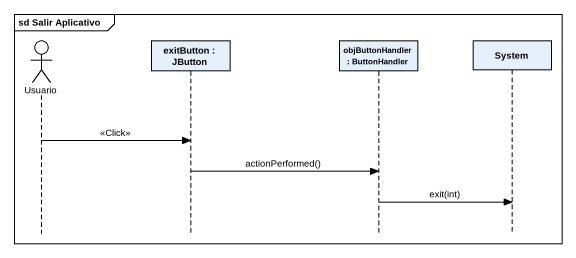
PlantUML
@startuml
mainframe sd Salir Aplicativo
hide footbox
actor Usuario
participant "exitButton : JButton" as exitButton
participant "objButtonHandler : ButtonHandler" as objButtonHandler
participant System

Usuario -> exitButton : <<Click>>
exitButton -> objButtonHandler : actionPerformed()
objButtonHandler -> System : exit(int)
@enduml
